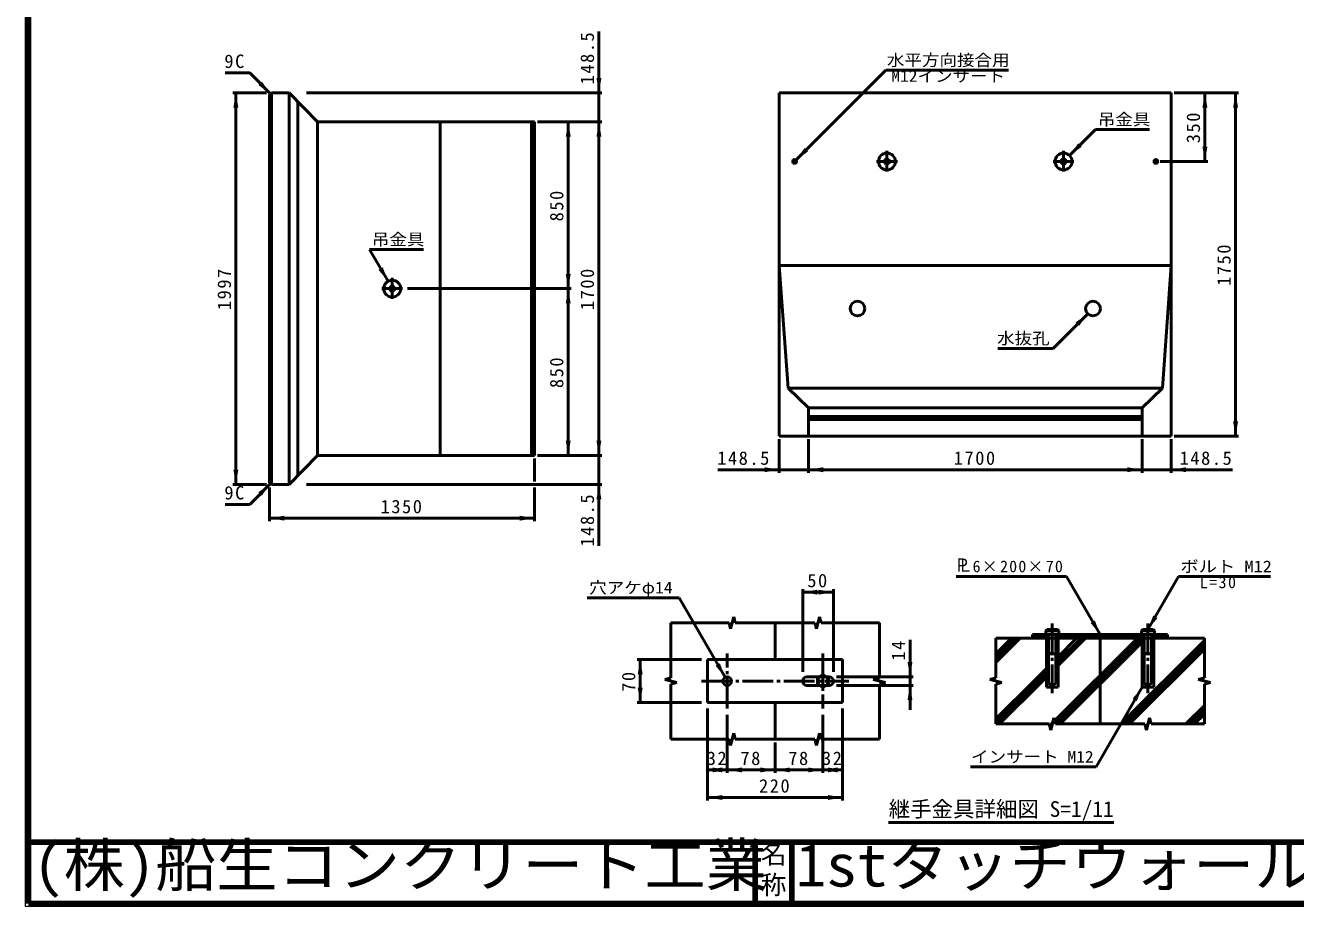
# Model space of a CAD drawing. Units: millimetres, scale not verified, with parts at other scales. Extents: x 100 to 4105, y 100 to 2870.
# Drawn here: x 100 to 2171, y 100 to 1538 of the extents above; entities that cross this region are included whole.
import ezdxf
from ezdxf.enums import TextEntityAlignment as Align

# ---------------------------------------------------------------- set-up
doc = ezdxf.new("R2010")
doc.units = ezdxf.units.MM
doc.header["$LTSCALE"] = 5
doc.linetypes.add('USER1', pattern=[8, 4, -4])
doc.linetypes.add('USER2', pattern=[13.4, 10, -1.2, 1, -1.2])
doc.layers.add('V-nasSTD', color=7, linetype='Continuous', lineweight=50)
doc.styles.add('ＭＳ ゴシック', font='')
doc.styles.get('ＭＳ ゴシック').set_extended_font_data('MS Gothic')

msp = doc.modelspace()

# ---------------------------------------------------------------- hatches: boundary and pattern name
at = {"layer": 'V-nasSTD'}
for points in [[(1035.217, 1451.838), (1039.217, 1451.838), (1035.217, 1427.838), (1031.217, 1451.838)], [(482.686, 1443.368), (485.515, 1446.197), (499.657, 1426.398), (479.858, 1440.54)], [(443.217, 1403.838), (439.217, 1403.838), (443.217, 1427.838), (447.217, 1403.838)], [(2023.457, 1403.838), (2019.457, 1403.838), (2023.457, 1427.838), (2027.457, 1403.838)], [(2073.457, 1403.838), (2069.457, 1403.838), (2073.457, 1427.838), (2077.457, 1403.838)], [(985.217, 1356.318), (981.217, 1356.318), (985.217, 1380.318), (989.217, 1356.318)], [(1035.217, 1356.318), (1031.217, 1356.318), (1035.217, 1380.318), (1039.217, 1356.318)], [(1373.497, 1334.958), (1376.326, 1332.13), (1356.527, 1317.988), (1370.669, 1337.787)], [(1819.637, 1342.538), (1822.466, 1339.71), (1802.667, 1325.568), (1816.809, 1345.367)], [(2023.457, 1339.838), (2027.457, 1339.838), (2023.457, 1315.838), (2019.457, 1339.838)], [(679.337, 1141.019), (682.801, 1143.019), (691.337, 1120.234), (675.873, 1139.019)], [(985.217, 1132.318), (989.217, 1132.318), (985.217, 1108.318), (981.217, 1132.318)], [(985.217, 1084.318), (981.217, 1084.318), (985.217, 1108.318), (989.217, 1084.318)], [(1815.481, 1050.382), (1812.653, 1053.211), (1832.452, 1067.353), (1818.31, 1047.554)], [(2073.457, 891.838), (2077.457, 891.838), (2073.457, 867.838), (2069.457, 891.838)], [(985.217, 860.318), (989.217, 860.318), (985.217, 836.318), (981.217, 860.318)], [(1035.217, 860.318), (1039.217, 860.318), (1035.217, 836.318), (1031.217, 860.318)], [(443.217, 812.798), (447.217, 812.798), (443.217, 788.798), (439.217, 812.798)], [(1305.417, 812.838), (1305.417, 816.838), (1329.417, 812.838), (1305.417, 808.838)], [(1400.937, 812.838), (1400.937, 808.838), (1376.937, 812.838), (1400.937, 816.838)], [(1896.937, 812.838), (1896.937, 816.838), (1920.937, 812.838), (1896.937, 808.838)], [(1992.457, 812.838), (1992.457, 808.838), (1968.457, 812.838), (1992.457, 816.838)], [(482.686, 773.267), (485.515, 770.439), (499.657, 790.238), (479.858, 776.096)], [(1035.217, 764.798), (1031.217, 764.798), (1035.217, 788.798), (1039.217, 764.798)], [(522.217, 733.798), (522.217, 729.798), (498.217, 733.798), (522.217, 737.798)], [(906.217, 733.798), (906.217, 737.798), (930.217, 733.798), (906.217, 729.798)], [(1391.538, 613.037), (1391.538, 609.037), (1367.538, 613.037), (1391.538, 617.037)], [(1393.538, 613.037), (1393.538, 617.037), (1417.538, 613.037), (1393.538, 609.037)], [(1840.538, 564.822), (1844.002, 566.822), (1852.538, 544.037), (1837.073, 562.822)], [(1942.538, 572.822), (1946.002, 570.822), (1930.538, 552.037), (1939.073, 574.822)], [(1102.538, 479.037), (1098.538, 479.037), (1102.538, 503.037), (1106.538, 479.037)], [(1542.538, 499.037), (1546.538, 499.037), (1542.538, 475.037), (1538.538, 499.037)], [(1229.038, 494.884), (1232.502, 496.884), (1241.038, 474.099), (1225.573, 492.884)], [(1102.538, 457.037), (1106.538, 457.037), (1102.538, 433.037), (1098.538, 457.037)], [(1542.538, 437.037), (1538.538, 437.037), (1542.538, 461.037), (1546.538, 437.037)], [(1909.038, 437.252), (1912.502, 435.252), (1921.038, 458.037), (1905.573, 439.252)], [(1236.538, 323.037), (1236.538, 319.037), (1212.538, 323.037), (1236.538, 327.037)], [(1220.538, 323.037), (1220.538, 327.037), (1244.538, 323.037), (1220.538, 319.037)], [(1268.538, 323.037), (1268.538, 319.037), (1244.538, 323.037), (1268.538, 327.037)], [(1298.538, 323.037), (1298.538, 327.037), (1322.538, 323.037), (1298.538, 319.037)], [(1346.538, 323.037), (1346.538, 319.037), (1322.538, 323.037), (1346.538, 327.037)], [(1376.538, 323.037), (1376.538, 327.037), (1400.538, 323.037), (1376.538, 319.037)], [(1424.538, 323.037), (1424.538, 319.037), (1400.538, 323.037), (1424.538, 327.037)], [(1408.538, 323.037), (1408.538, 327.037), (1432.538, 323.037), (1408.538, 319.037)], [(1236.538, 278.037), (1236.538, 274.037), (1212.538, 278.037), (1236.538, 282.037)], [(1408.538, 278.037), (1408.538, 282.037), (1432.538, 278.037), (1408.538, 274.037)]]:
    msp.add_hatch(color=256, dxfattribs=at).paths.add_polyline_path(points)

# ---------------------------------------------------------------- linework, layer by layer
at = {"layer": 'V-nasSTD', "lineweight": 100}
for p, q in [((105, 2865), (105, 105)), ((105, 205), (4100, 205)), ((1290, 205), (1290, 105)), ((1350, 205), (1350, 105)), ((105, 105), (4100, 105))]:
    msp.add_line(p, q, dxfattribs=at)
at = {"layer": 'V-nasSTD'}
for p, q in [((1035.217, 1427.838), (1035.217, 1527.838)), ((465.716, 1460.339), (425.716, 1460.339)), ((499.657, 1426.398), (465.716, 1460.339)), ((1356.527, 1317.988), (1503.342, 1464.803)), ((1503.342, 1464.803), (1703.342, 1464.803)), ((493.217, 1427.838), (438.217, 1427.838)), ((443.217, 1427.838), (443.217, 788.798)), ((501.097, 1427.838), (498.217, 1424.958)), ((498.217, 1424.958), (498.217, 791.678)), ((530.217, 1427.838), (501.097, 1427.838)), ((501.097, 788.798), (501.097, 1427.838)), ((530.217, 788.798), (530.217, 1427.838)), ((530.217, 1427.838), (576.139, 1380.318)), ((544.139, 803.204), (544.139, 1413.431)), ((558.217, 1427.838), (1040.217, 1427.838)), ((1035.217, 1380.318), (1035.217, 1427.838)), ((1329.417, 1427.838), (1329.417, 867.838)), ((1968.457, 1427.838), (1329.417, 1427.838)), ((1968.457, 867.838), (1968.457, 1427.838)), ((2078.457, 1427.838), (1973.457, 1427.838)), ((2023.457, 1427.838), (2023.457, 1315.838)), ((2073.457, 1427.838), (2073.457, 867.838)), ((930.217, 1380.318), (576.139, 1380.318)), ((576.139, 836.318), (576.139, 1380.318)), ((776.617, 836.318), (776.617, 1380.318)), ((925.417, 836.318), (925.417, 1380.318)), ((930.217, 836.318), (930.217, 1380.318)), ((935.217, 1380.318), (1040.217, 1380.318)), ((985.217, 1108.318), (985.217, 1380.318)), ((1035.217, 836.318), (1035.217, 1380.318)), ((1802.667, 1325.568), (1845.093, 1367.994)), ((1845.093, 1367.994), (1933.093, 1367.994)), ((2028.457, 1315.838), (1950.457, 1315.838)), ((661.337, 1172.196), (749.337, 1172.196)), ((691.337, 1120.234), (661.337, 1172.196)), ((1329.417, 1146.238), (1343.824, 945.76)), ((1968.457, 1146.238), (1329.417, 1146.238)), ((1968.457, 1146.238), (1954.051, 945.76)), ((723.217, 1108.318), (990.217, 1108.318)), ((985.217, 836.318), (985.217, 1108.318)), ((1775.883, 1010.784), (1832.452, 1067.353)), ((1685.883, 1010.784), (1775.883, 1010.784)), ((1343.824, 945.76), (1954.051, 945.76)), ((1343.824, 945.76), (1376.937, 913.76)), ((1954.051, 945.76), (1920.937, 913.76)), ((1376.937, 867.838), (1376.937, 913.76)), ((1376.937, 913.76), (1920.937, 913.76)), ((1920.937, 867.838), (1920.937, 913.76)), ((1376.937, 899.838), (1920.937, 899.838)), ((1376.937, 895.038), (1920.937, 895.038)), ((1329.417, 867.838), (1968.457, 867.838)), ((1329.417, 862.838), (1329.417, 807.838)), ((1376.937, 862.838), (1376.937, 807.838)), ((1920.937, 862.838), (1920.937, 807.838)), ((1968.457, 862.838), (1968.457, 807.838)), ((2078.457, 867.838), (1973.457, 867.838)), ((576.139, 836.318), (530.217, 788.798)), ((930.217, 836.318), (576.139, 836.318)), ((930.217, 793.798), (930.217, 831.318)), ((935.217, 836.318), (1040.217, 836.318)), ((1035.217, 836.318), (1035.217, 788.798)), ((1329.417, 812.838), (1229.417, 812.838)), ((1376.937, 812.838), (1329.417, 812.838)), ((1376.937, 812.838), (1920.937, 812.838)), ((1920.937, 812.838), (1968.457, 812.838)), ((1968.457, 812.838), (2068.457, 812.838)), ((493.217, 788.798), (438.217, 788.798)), ((499.657, 790.238), (465.716, 756.297)), ((498.217, 791.678), (501.097, 788.798)), ((501.097, 788.798), (530.217, 788.798)), ((558.217, 788.798), (1040.217, 788.798)), ((1035.217, 788.798), (1035.217, 688.798)), ((498.217, 728.798), (498.217, 783.798)), ((930.217, 728.798), (930.217, 783.798)), ((465.716, 756.297), (425.716, 756.297)), ((930.217, 733.798), (498.217, 733.798)), ((1617.919, 638.639), (1797.919, 638.639)), ((1797.919, 638.639), (1852.538, 544.037)), ((1980.538, 638.639), (1930.538, 552.037)), ((1980.538, 638.639), (2130.538, 638.639)), ((1016.038, 604.003), (1166.038, 604.003)), ((1241.038, 474.099), (1166.038, 604.003)), ((1367.538, 618.037), (1367.538, 483.037)), ((1367.538, 613.037), (1417.538, 613.037)), ((1417.538, 618.037), (1417.538, 483.037)), ((1152.538, 563.037), (1247.538, 563.037)), ((1152.538, 473.037), (1152.538, 563.037)), ((1247.538, 563.037), (1250.038, 553.037)), ((1255.038, 573.037), (1250.038, 553.037)), ((1255.038, 573.037), (1257.538, 563.037)), ((1257.538, 563.037), (1387.538, 563.037)), ((1322.538, 563.037), (1322.538, 503.037)), ((1387.538, 563.037), (1390.038, 553.037)), ((1395.038, 573.037), (1390.038, 553.037)), ((1395.038, 573.037), (1397.538, 563.037)), ((1397.538, 563.037), (1492.538, 563.037)), ((1492.538, 563.037), (1492.538, 473.037)), ((1962.538, 544.037), (1742.538, 544.037)), ((1742.538, 544.037), (1742.538, 538.037)), ((1743.597, 538.037), (1749.597, 544.037)), ((1750.668, 538.037), (1756.668, 544.037)), ((1757.739, 538.037), (1763.739, 544.037)), ((1766.038, 552.037), (1764.038, 550.037)), ((1764.038, 550.037), (1764.038, 544.037)), ((1785.038, 550.037), (1764.038, 550.037)), ((1764.038, 544.037), (1785.038, 544.037)), ((1764.81, 538.037), (1768.538, 541.764)), ((1783.038, 552.037), (1766.038, 552.037)), ((1768.538, 514.037), (1768.538, 544.037)), ((1784.952, 544.037), (1780.538, 539.622)), ((1780.538, 544.037), (1780.538, 514.037)), ((1783.038, 552.037), (1785.038, 550.037)), ((1785.038, 544.037), (1785.038, 550.037)), ((1786.023, 538.037), (1792.023, 544.037)), ((1793.094, 538.037), (1799.094, 544.037)), ((1800.165, 538.037), (1806.165, 544.037)), ((1807.236, 538.037), (1813.236, 544.037)), ((1814.307, 538.037), (1820.307, 544.037)), ((1821.379, 538.037), (1827.379, 544.037)), ((1828.45, 538.037), (1834.45, 544.037)), ((1835.521, 538.037), (1841.521, 544.037)), ((1842.592, 538.037), (1848.592, 544.037)), ((1849.663, 538.037), (1852.538, 540.912)), ((1855.663, 544.037), (1852.538, 540.912)), ((1856.734, 538.037), (1862.734, 544.037)), ((1863.805, 538.037), (1869.805, 544.037)), ((1870.876, 538.037), (1876.876, 544.037)), ((1877.947, 538.037), (1883.947, 544.037)), ((1885.018, 538.037), (1891.018, 544.037)), ((1892.089, 538.037), (1898.089, 544.037)), ((1899.16, 538.037), (1905.16, 544.037)), ((1906.231, 538.037), (1912.231, 544.037)), ((1913.302, 538.037), (1919.302, 544.037)), ((1922.038, 552.037), (1920.038, 550.037)), ((1920.038, 550.037), (1920.038, 544.037)), ((1941.038, 550.037), (1920.038, 550.037)), ((1920.038, 544.037), (1941.038, 544.037)), ((1920.373, 538.037), (1924.538, 542.201)), ((1939.038, 552.037), (1922.038, 552.037)), ((1924.538, 514.037), (1924.538, 544.037)), ((1940.516, 544.037), (1936.538, 540.059)), ((1936.538, 544.037), (1936.538, 514.037)), ((1939.038, 552.037), (1941.038, 550.037)), ((1941.038, 544.037), (1941.038, 550.037)), ((1941.587, 538.037), (1947.587, 544.037)), ((1948.658, 538.037), (1954.658, 544.037)), ((1955.729, 538.037), (1961.729, 544.037)), ((1962.538, 544.037), (1962.538, 538.037)), ((1542.538, 475.037), (1542.538, 535.037)), ((1682.538, 538.037), (1682.538, 473.037)), ((2022.538, 538.037), (1682.538, 538.037)), ((1708.241, 538.037), (1682.538, 512.333)), ((1715.313, 538.037), (1682.538, 505.262)), ((1722.384, 538.037), (1682.538, 498.191)), ((1765.038, 458.037), (1765.038, 538.037)), ((1913.302, 538.037), (1778.29, 403.025)), ((1920.373, 538.037), (1780.373, 398.037)), ((1784.038, 458.037), (1784.038, 538.037)), ((1814.307, 538.037), (1784.038, 507.767)), ((1821.379, 538.037), (1784.038, 500.696)), ((1828.45, 538.037), (1784.038, 493.625)), ((1787.445, 398.037), (1921.038, 531.63)), ((1852.538, 538.037), (1852.538, 398.037)), ((1886.439, 398.037), (2022.538, 534.135)), ((1893.511, 398.037), (2022.538, 527.064)), ((1900.582, 398.037), (2022.538, 519.993)), ((1921.038, 458.037), (1921.038, 538.037)), ((1940.038, 458.037), (1940.038, 538.037)), ((2022.538, 473.037), (2022.538, 538.037)), ((1097.538, 503.037), (1202.538, 503.037)), ((1102.538, 433.037), (1102.538, 503.037)), ((1212.538, 503.037), (1212.538, 433.037)), ((1432.538, 503.037), (1212.538, 503.037)), ((1432.538, 433.037), (1432.538, 503.037)), ((1768.538, 464.037), (1768.538, 514.037)), ((1780.538, 464.037), (1780.538, 514.037)), ((1924.538, 464.037), (1924.538, 514.037)), ((1936.538, 464.037), (1936.538, 514.037)), ((1391.444, 473.287), (1400.538, 478.537)), ((1400.538, 478.537), (1409.631, 473.287)), ((1744.307, 468.037), (1765.038, 488.767)), ((1751.379, 468.037), (1765.038, 481.696)), ((1142.538, 470.537), (1152.538, 473.037)), ((1142.538, 470.537), (1162.538, 465.537)), ((1152.538, 463.037), (1162.538, 465.537)), ((1152.538, 373.037), (1152.538, 463.037)), ((1374.538, 475.037), (1394.475, 475.037)), ((1394.475, 461.037), (1374.538, 461.037)), ((1391.444, 462.787), (1391.444, 473.287)), ((1400.538, 457.537), (1391.444, 462.787)), ((1409.631, 462.787), (1400.538, 457.537)), ((1406.6, 475.037), (1410.538, 475.037)), ((1410.538, 461.037), (1406.6, 461.037)), ((1409.631, 473.287), (1409.631, 462.787)), ((1547.538, 475.037), (1422.538, 475.037)), ((1547.538, 461.037), (1422.538, 461.037)), ((1482.538, 470.537), (1492.538, 473.037)), ((1482.538, 470.537), (1502.538, 465.537)), ((1492.538, 463.037), (1502.538, 465.537)), ((1492.538, 463.037), (1492.538, 373.037)), ((1542.538, 461.037), (1542.538, 475.037)), ((1542.538, 421.037), (1542.538, 461.037)), ((1672.538, 470.537), (1682.538, 473.037)), ((1672.538, 470.537), (1692.538, 465.537)), ((1744.307, 468.037), (1682.538, 406.267)), ((1751.379, 468.037), (1682.538, 399.196)), ((1682.538, 463.037), (1692.538, 465.537)), ((1682.806, 463.104), (1682.538, 462.836)), ((1682.538, 463.037), (1682.538, 398.037)), ((1758.45, 468.037), (1688.45, 398.037)), ((1758.45, 468.037), (1765.038, 474.625)), ((1784.038, 458.037), (1765.038, 458.037)), ((1846.038, 328.133), (1921.038, 458.037)), ((1940.038, 458.037), (1921.038, 458.037)), ((2012.538, 470.537), (2022.538, 473.037)), ((2012.538, 470.537), (2032.538, 465.537)), ((2022.538, 463.037), (2032.538, 465.537)), ((2022.538, 463.037), (2022.538, 398.037)), ((2031.449, 465.265), (2031.884, 465.7)), ((1097.538, 433.037), (1202.538, 433.037)), ((1212.538, 433.037), (1432.538, 433.037)), ((1212.538, 423.037), (1212.538, 273.037)), ((1322.538, 433.037), (1322.538, 373.037)), ((1432.538, 423.037), (1432.538, 273.037)), ((1992.506, 398.037), (2022.538, 428.069)), ((1999.577, 398.037), (2022.538, 420.998)), ((1244.538, 413.037), (1244.538, 318.037)), ((1400.538, 413.037), (1400.538, 318.037)), ((1682.538, 398.037), (1769.538, 398.037)), ((1769.538, 398.037), (1772.038, 388.037)), ((1770.29, 395.025), (1774.949, 399.684)), ((1777.038, 408.037), (1772.038, 388.037)), ((1777.038, 408.037), (1779.538, 398.037)), ((1779.538, 398.037), (1925.538, 398.037)), ((1925.538, 398.037), (1928.038, 388.037)), ((1933.038, 408.037), (1928.038, 388.037)), ((1933.038, 408.037), (1935.538, 398.037)), ((1935.538, 398.037), (2022.538, 398.037)), ((2006.648, 398.037), (2022.538, 413.927)), ((1247.538, 373.037), (1152.538, 373.037)), ((1247.538, 373.037), (1250.038, 363.037)), ((1255.038, 383.037), (1250.038, 363.037)), ((1255.038, 383.037), (1257.538, 373.037)), ((1387.538, 373.037), (1257.538, 373.037)), ((1387.538, 373.037), (1390.038, 363.037)), ((1395.038, 383.037), (1390.038, 363.037)), ((1395.038, 383.037), (1397.538, 373.037)), ((1492.538, 373.037), (1397.538, 373.037)), ((1322.538, 368.037), (1322.538, 318.037)), ((1212.538, 323.037), (1244.538, 323.037)), ((1244.538, 323.037), (1322.538, 323.037)), ((1322.538, 323.037), (1400.538, 323.037)), ((1432.538, 323.037), (1400.538, 323.037)), ((1846.038, 328.133), (1641.038, 328.133)), ((1212.538, 278.037), (1432.538, 278.037)), ((1507.538, 237.009), (1875.038, 237.009))]:
    msp.add_line(p, q, dxfattribs=at)
at = {"layer": 'V-nasSTD', "linetype": 'USER2'}
for p, q in [((1504.937, 1333.278), (1504.937, 1299.358)), ((1792.937, 1333.278), (1792.937, 1299.358)), ((1349.577, 1315.838), (1359.177, 1315.838)), ((1354.377, 1311.038), (1354.377, 1320.638)), ((1487.977, 1315.838), (1521.897, 1315.838)), ((1775.977, 1315.838), (1809.897, 1315.838)), ((1938.697, 1315.838), (1948.297, 1315.838)), ((1943.497, 1311.038), (1943.497, 1320.638)), ((698.217, 1125.758), (698.217, 1091.838)), ((681.257, 1108.318), (715.177, 1108.318)), ((1774.538, 562.037), (1774.538, 448.037)), ((1930.538, 562.037), (1930.538, 448.037)), ((1244.538, 423.037), (1244.538, 513.037)), ((1400.538, 513.037), (1400.538, 423.037)), ((1202.538, 468.037), (1442.538, 468.037))]:
    msp.add_line(p, q, dxfattribs=at)
at = {"layer": 'V-nasSTD', "linetype": 'USER1'}
for p, q in [((1394.475, 475.037), (1406.6, 475.037)), ((1406.6, 461.037), (1394.475, 461.037))]:
    msp.add_line(p, q, dxfattribs=at)
at = {"layer": 'V-nasSTD', "lineweight": 13}
msp.add_lwpolyline([(100, 100), (100, 2870), (4105, 2870), (4105, 100)], close=True, dxfattribs=at)
at = {"layer": 'V-nasSTD'}
for centre, radius in [((1504.937, 1315.838), 13.76), ((1792.937, 1315.838), 13.76), ((1354.377, 1315.838), 3.04), ((1354.377, 1315.838), 1.92), ((1354.377, 1315.838), 1.6), ((1504.937, 1315.838), 4), ((1792.937, 1315.838), 4), ((1943.497, 1315.838), 3.04), ((1943.497, 1315.838), 1.92), ((1943.497, 1315.838), 1.6), ((698.217, 1108.318), 13.76), ((698.217, 1108.318), 4), ((1456.937, 1075.838), 12), ((1840.937, 1075.838), 12), ((1400.538, 468.037), 8.5), ((1244.538, 468.037), 7)]:
    msp.add_circle(centre, radius, dxfattribs=at)
for centre, radius, start, end in [((1774.538, 523.474), 28.562, 68.4314, 111.5686), ((1930.538, 523.474), 28.562, 68.4314, 111.5686), ((1774.538, 522.037), 10, 233.1301, 306.8699), ((1930.538, 522.037), 10, 233.1301, 306.8699), ((1374.538, 468.037), 7, 90, 270), ((1410.538, 468.037), 7, 270, 90), ((1774.538, 472.037), 10, 233.1301, 306.8699), ((1930.538, 472.037), 10, 233.1301, 306.8699)]:
    msp.add_arc(centre, radius, start, end, dxfattribs=at)

# ---------------------------------------------------------------- texts
at = {"layer": 'V-nasSTD', "style": 'ＭＳ ゴシック'}
for s, height, width, p in [('水平方向接合用', 19.06, 1.1, (1604.842, 1490.803)), ('M12インサート', 19.06, 1.1, (1604.842, 1464.803)), ('吊金具', 19.06, 1.1, (1891.593, 1393.994)), ('吊金具', 19.06, 1.1, (707.837, 1198.196)), ('水抜孔', 19.06, 1.1, (1727.383, 1036.784)), ('Ｐ', 21.63, 0.9, (1627.796, 668.139)), ('Ｌ', 21.63, 0.9, (1632.419, 668.139)), ('ボルト M12', 19.06, 1.15, (2058.038, 664.639)), ('穴アケφ14', 19.06, 1.1, (1087.288, 630.003)), ('インサート M12', 19.06, 1.1, (1742.038, 354.133))]:
    msp.add_text(s, height=height, dxfattribs=dict(at, width=width)).set_placement(p, align=Align.TOP_CENTER)
msp.add_text('継手金具詳細図 S=1/11', height=25.66, dxfattribs=at).set_placement((1691.288, 272.009), align=Align.TOP_CENTER)
at = {"layer": 'V-nasSTD', "style": 'ＭＳ ゴシック', "width": 1.05}
for s, p in [('(株)船生コンクリート工業', (112.5, 202.55)), ('1stタッチウォール標準型', (1356.25, 202.47))]:
    msp.add_text(s, height=69.65, dxfattribs=at).set_placement(p, align=Align.TOP_LEFT)
at = {"layer": 'V-nasSTD', "style": 'ＭＳ ゴシック'}
for s, p in [('名', (1298.982, 200.999)), ('称', (1298.976, 151.01))]:
    msp.add_text(s, height=30.79, dxfattribs=at).set_placement(p, align=Align.TOP_LEFT)
at = {"layer": 'V-nasSTD', "char_height": 21.99, "attachment_point": 2, "rotation": 90, "style": 'ＭＳ ゴシック'}
for s, insert in [('\\T1.17;148.5', (1005.217, 1485.338)), ('\\T1.17;350', (1993.457, 1371.838)), ('\\T1.17;850', (955.217, 1244.318)), ('\\T1.17;1750', (2043.457, 1147.838)), ('\\T1.17;1997', (413.217, 1108.318)), ('\\T1.17;1700', (1005.217, 1108.318)), ('\\T1.17;850', (955.217, 972.318)), ('\\T1.17;148.5', (1005.217, 731.298)), ('\\T1.17;14', (1512.538, 518.787)), ('\\T1.17;70', (1072.538, 468.037))]:
    msp.add_mtext(s, dxfattribs=dict(at, insert=insert))
at = {"layer": 'V-nasSTD', "attachment_point": 2, "style": 'ＭＳ ゴシック'}
for s, insert, char_height in [('\\T1.17;9C', (441.966, 1490.339), 21.99), ('\\T1.17;148.5', (1271.917, 842.838), 21.99), ('\\T1.17;1700', (1648.937, 842.838), 21.99), ('\\T1.17;148.5', (2025.957, 842.838), 21.99), ('\\T1.17;9C', (441.966, 786.297), 21.99), ('\\T1.17;1350', (714.217, 763.798), 21.99), ('\\T1.15;6×200×70', (1719.169, 664.639), 19.06), ('\\T1.17;50', (1392.537, 643.037), 21.99), ('\\T1.19;L=30', (2045.757, 638.639), 19.06), ('\\T1.17;32', (1228.537, 353.037), 21.99), ('\\T1.17;78', (1283.537, 353.037), 21.99), ('\\T1.17;78', (1361.537, 353.037), 21.99), ('\\T1.17;32', (1416.537, 353.037), 21.99), ('\\T1.17;220', (1322.538, 308.037), 21.99)]:
    msp.add_mtext(s, dxfattribs=dict(at, insert=insert, char_height=char_height))

doc.saveas('drawing.dxf')
